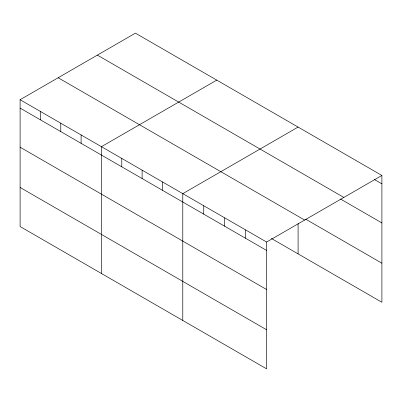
<?xml version="1.0" encoding="UTF-8"?>
<svg xmlns="http://www.w3.org/2000/svg" width="402" height="402" viewBox="0 0 402 402"><rect width="100%" height="100%" fill="white"/><g stroke="black" fill="none" stroke-linecap="round" stroke-linejoin="round"><path stroke-width="0.6" d="M266.591 289.5L266.591 242.039L20.1 99.726L20.1 226.537L266.591 368.845L266.591 289.5L20.1 147.192M271.335 238.441L381.9 302.274L381.9 175.463L135.409 33.155L20.1 99.726M216.753 80.114L101.44 146.69L101.44 273.501M298.093 127.077L182.784 193.653L182.784 320.459M266.591 242.039L381.9 175.463M374.378 179.503L381.9 183.845M97.359 55.124L343.846 197.432M340.534 199.045L381.9 222.924M305.615 219.15L381.9 263.189M58.154 77.757L304.641 220.07M20.1 108.108L266.591 250.416M20.1 187.458L266.591 329.766M298.093 223.492L298.093 253.888M245.637 229.939L245.637 238.321M224.688 217.844L224.688 226.225M203.734 205.749L203.734 214.13M162.448 181.91L162.448 190.292M142.112 170.172L142.112 178.553M121.776 158.428L121.776 166.81M81.103 134.951L81.103 143.328M60.772 123.208L60.772 131.59M40.436 111.47L40.436 119.851"/></g></svg>
